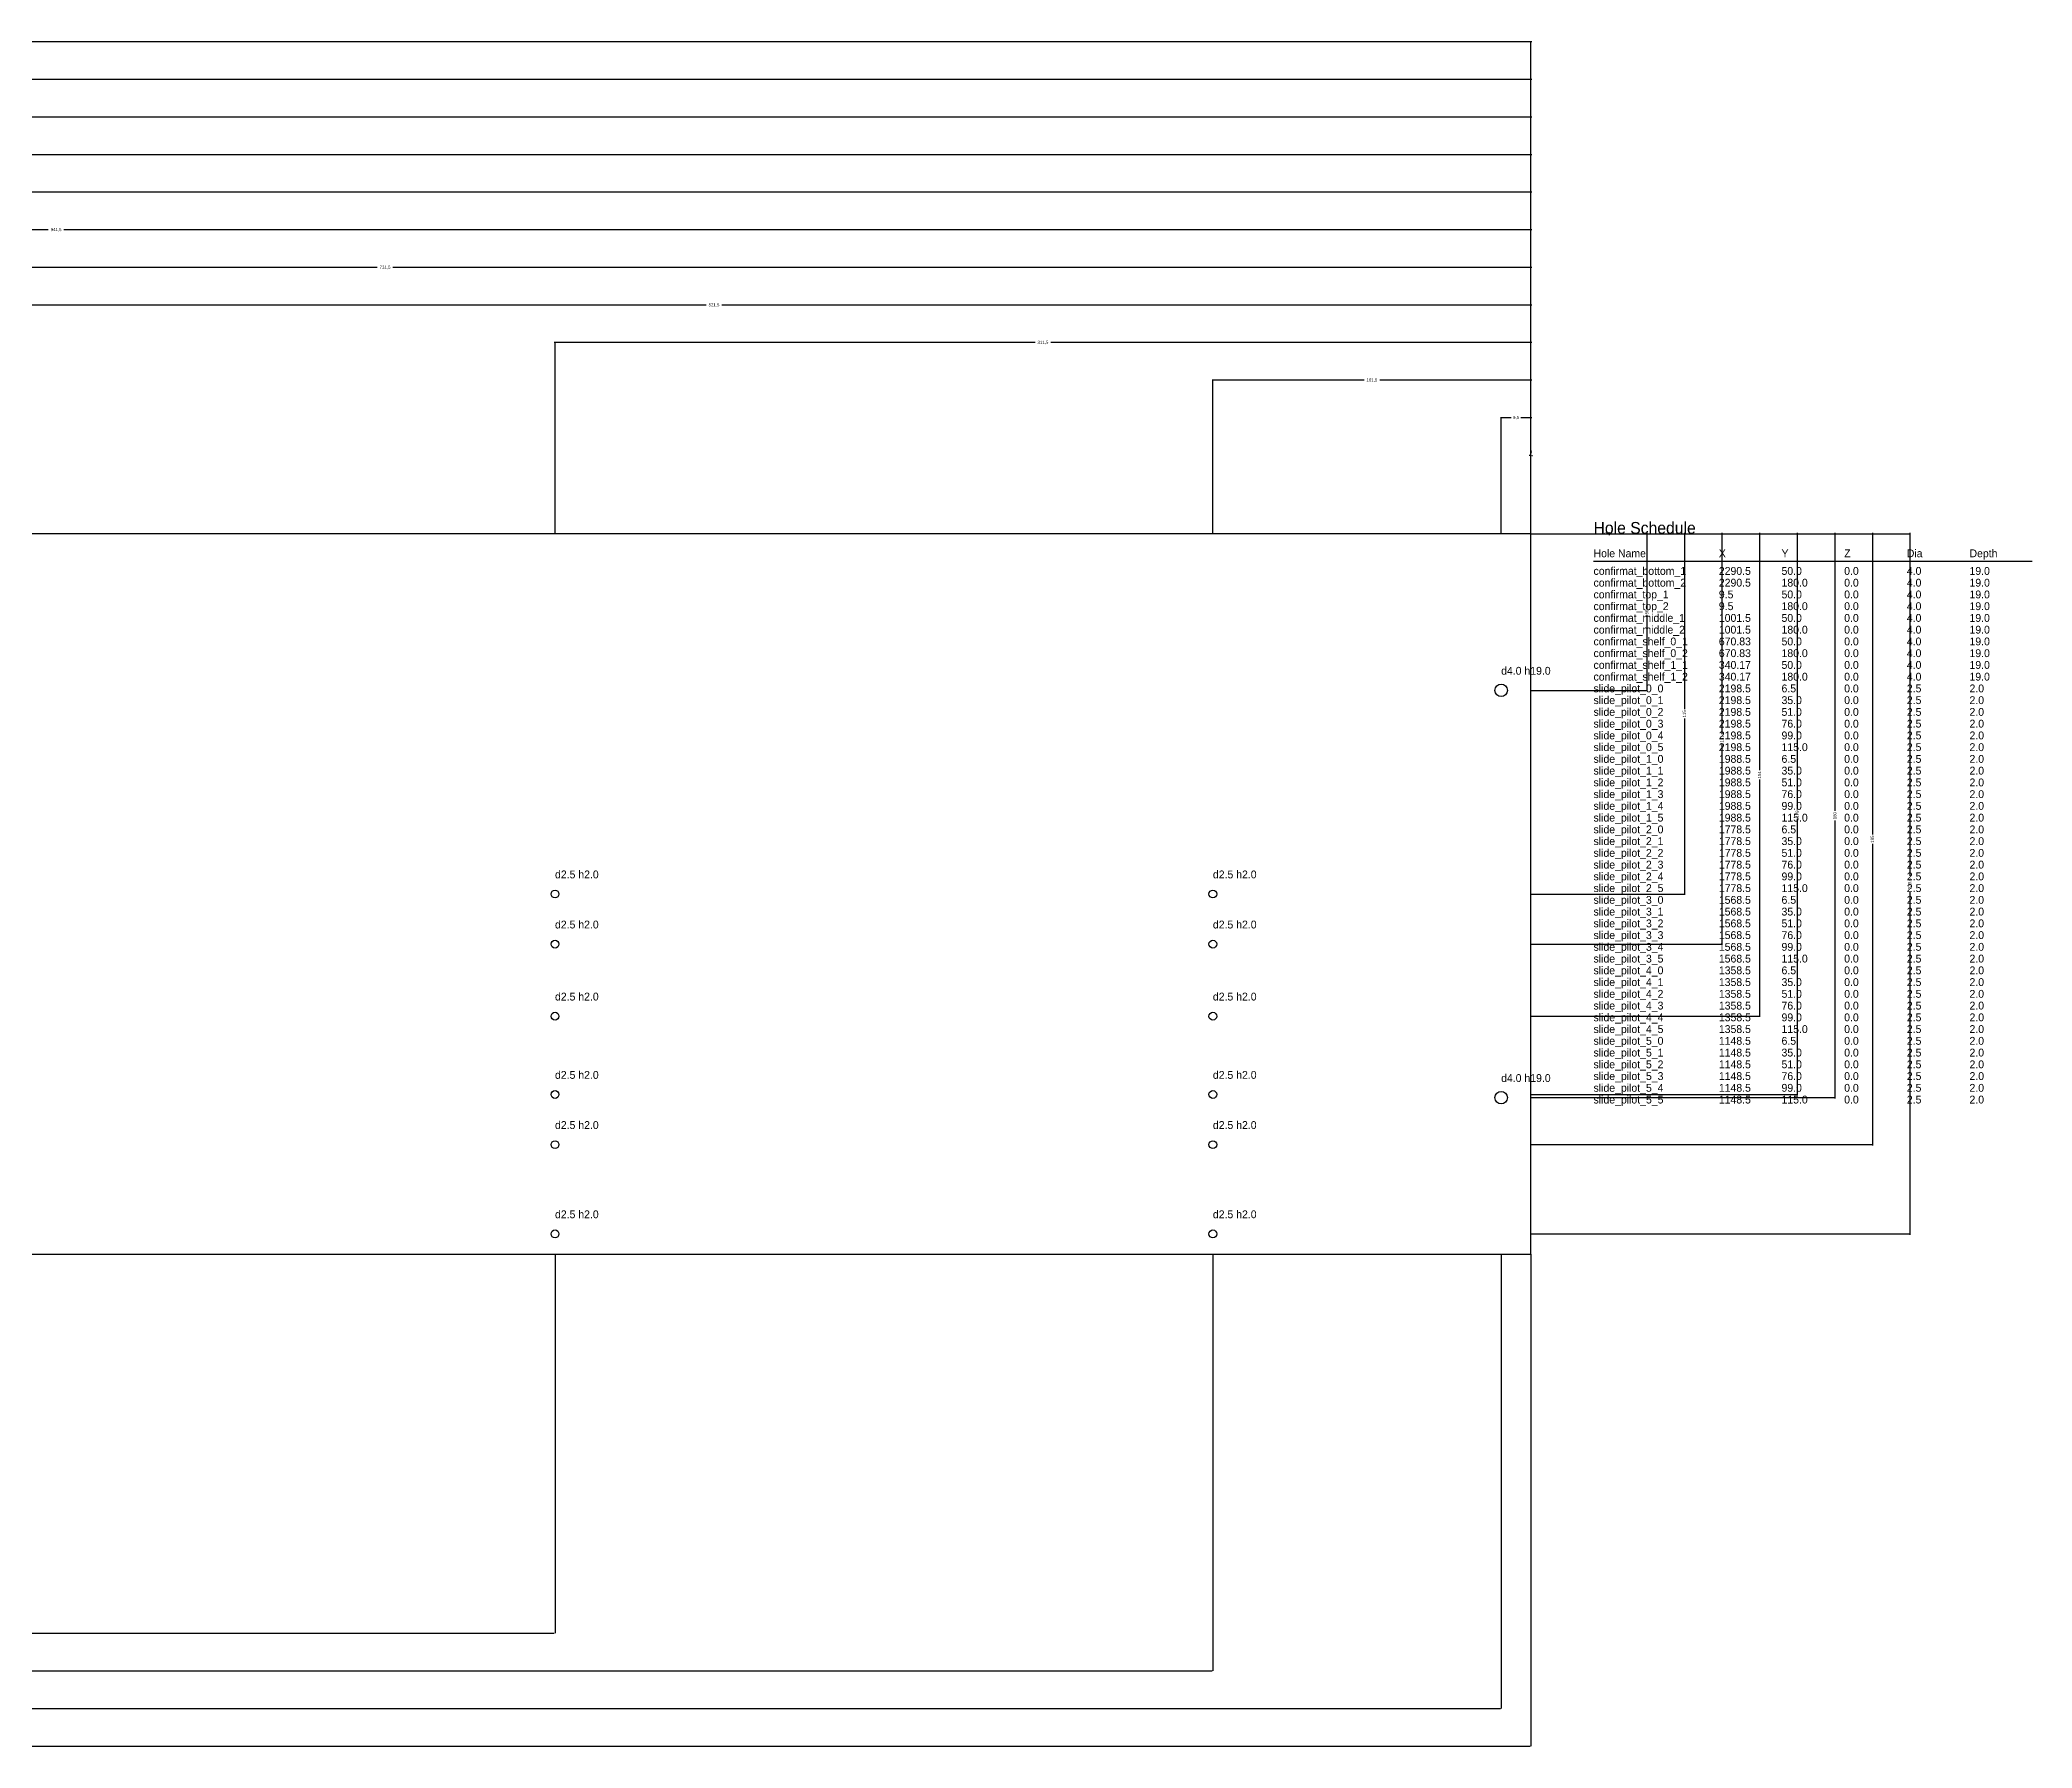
# Model space of a CAD drawing. Header units: metres. Extents: x -122 to 2460, y -158 to 388.
# Drawn here: x 1824 to 2460, y -158 to 388 of the extents above; entities that cross this region are included whole.
import ezdxf

# ---------------------------------------------------------------- set-up
doc = ezdxf.new("R2010")
doc.units = ezdxf.units.M
for name, color, linetype in [('ANNOTATION', 6, 'Continuous'), ('CUT', 1, 'Continuous'), ('DIMENSION', 3, 'Continuous'), ('DRILL', 5, 'Continuous')]:
    doc.layers.add(name, color=color, linetype=linetype)
doc.dimstyles.get("Standard").update_dxf_attribs({"dimtxt": 2.5, "dimasz": 2.5, "dimexe": 1.25, "dimexo": 0.625, "dimtad": 1, "dimtxsty": 'Standard', "dimcen": 2.5, "dimazin": 3, "dimtfac": 1, "dimtmove": 0, "dimatfit": 3})

# ---------------------------------------------------------------- blocks, each defined once
blk = doc.blocks.new('_CLOSEDFILLED')
at = {"color": 0, "linetype": 'ByBlock'}
blk.add_solid([(-1, 0.2), (0, 0), (-1, -0.2)], dxfattribs=at)
blk = doc.blocks.new('*D9')
for p, q in [((0, 0), (0, -121)), ((1988.5, 0), (1988.5, -121)), ((0.25, -121), (991.25, -121)), ((997.25, -121), (1988.25, -121))]:
    blk.add_line(p, q)
at = {"layer": 'Defpoints'}
for p in [(0, 0), (1988.5, 0), (0, -121)]:
    blk.add_point(p, dxfattribs=at)
at = {"layer": 'DIMENSION', "xscale": 0.25, "yscale": 0.25, "rotation": 180}
blk.add_blockref('_CLOSEDFILLED', (0, -121), dxfattribs=at)
at = {"layer": 'DIMENSION', "xscale": 0.25, "yscale": 0.25}
blk.add_blockref('_CLOSEDFILLED', (1988.5, -121), dxfattribs=at)
at = {"layer": 'DIMENSION', "insert": (994.25, -121), "char_height": 1, "attachment_point": 5}
blk.add_mtext('1988,5', dxfattribs=at)
blk = doc.blocks.new('*D10')
for p, q in [((0, 0), (0, -133)), ((2198.5, 0), (2198.5, -133)), ((0.25, -133), (1096.25, -133)), ((1102.25, -133), (2198.25, -133))]:
    blk.add_line(p, q)
at = {"layer": 'Defpoints'}
for p in [(0, 0), (2198.5, 0), (0, -133)]:
    blk.add_point(p, dxfattribs=at)
at = {"layer": 'DIMENSION', "xscale": 0.25, "yscale": 0.25, "rotation": 180}
blk.add_blockref('_CLOSEDFILLED', (0, -133), dxfattribs=at)
at = {"layer": 'DIMENSION', "xscale": 0.25, "yscale": 0.25}
blk.add_blockref('_CLOSEDFILLED', (2198.5, -133), dxfattribs=at)
at = {"layer": 'DIMENSION', "insert": (1099.25, -133), "char_height": 1, "attachment_point": 5}
blk.add_mtext('2198,5', dxfattribs=at)
blk = doc.blocks.new('*D11')
for p, q in [((0, 0), (0, -145)), ((2290.5, 0), (2290.5, -145)), ((0.25, -145), (1142.25, -145)), ((1148.25, -145), (2290.25, -145))]:
    blk.add_line(p, q)
at = {"layer": 'Defpoints'}
for p in [(0, 0), (2290.5, 0), (0, -145)]:
    blk.add_point(p, dxfattribs=at)
at = {"layer": 'DIMENSION', "xscale": 0.25, "yscale": 0.25, "rotation": 180}
blk.add_blockref('_CLOSEDFILLED', (0, -145), dxfattribs=at)
at = {"layer": 'DIMENSION', "xscale": 0.25, "yscale": 0.25}
blk.add_blockref('_CLOSEDFILLED', (2290.5, -145), dxfattribs=at)
at = {"layer": 'DIMENSION', "insert": (1145.25, -145), "char_height": 1, "attachment_point": 5}
blk.add_mtext('2290,5', dxfattribs=at)
blk = doc.blocks.new('*D12')
for p, q in [((0, 0), (0, -157)), ((2300, 0), (2300, -157)), ((0.25, -157), (1148, -157)), ((1152, -157), (2299.75, -157))]:
    blk.add_line(p, q)
at = {"layer": 'Defpoints'}
for p in [(0, 0), (2300, 0), (0, -157)]:
    blk.add_point(p, dxfattribs=at)
at = {"layer": 'DIMENSION', "xscale": 0.25, "yscale": 0.25, "rotation": 180}
blk.add_blockref('_CLOSEDFILLED', (0, -157), dxfattribs=at)
at = {"layer": 'DIMENSION', "xscale": 0.25, "yscale": 0.25}
blk.add_blockref('_CLOSEDFILLED', (2300, -157), dxfattribs=at)
at = {"layer": 'DIMENSION', "insert": (1150, -157), "char_height": 1, "attachment_point": 5}
blk.add_mtext('2300', dxfattribs=at)
blk = doc.blocks.new('*D13')
for p, q in [((2299.75, 255), (2299.5, 255)), ((2300, 230), (2300, 255)), ((2300, 230), (2300, 255)), ((2300, 255), (2300, 255)), ((2300.25, 255), (2300.5, 255))]:
    blk.add_line(p, q)
at = {"layer": 'Defpoints'}
for p in [(2300, 255), (2300, 230), (2300, 230)]:
    blk.add_point(p, dxfattribs=at)
at = {"layer": 'DIMENSION', "xscale": 0.25, "yscale": 0.25}
blk.add_blockref('_CLOSEDFILLED', (2300, 255), dxfattribs=at)
at = {"layer": 'DIMENSION', "xscale": 0.25, "yscale": 0.25, "rotation": 180}
blk.add_blockref('_CLOSEDFILLED', (2300, 255), dxfattribs=at)
at = {"layer": 'DIMENSION', "insert": (2300, 256.125), "char_height": 1, "attachment_point": 5}
blk.add_mtext('0', dxfattribs=at)
blk = doc.blocks.new('*D14')
for p, q in [((2293.75, 267), (2290.25, 267)), ((2290.5, 230), (2290.5, 267)), ((2300.25, 267), (2296.75, 267)), ((2300, 230), (2300, 267))]:
    blk.add_line(p, q)
at = {"layer": 'Defpoints'}
for p in [(2300, 267), (2290.5, 230), (2300, 230)]:
    blk.add_point(p, dxfattribs=at)
at = {"layer": 'DIMENSION', "xscale": 0.25, "yscale": 0.25}
blk.add_blockref('_CLOSEDFILLED', (2290.5, 267), dxfattribs=at)
at = {"layer": 'DIMENSION', "xscale": 0.25, "yscale": 0.25, "rotation": 180}
blk.add_blockref('_CLOSEDFILLED', (2300, 267), dxfattribs=at)
at = {"layer": 'DIMENSION', "insert": (2295.25, 267), "char_height": 1, "attachment_point": 5}
blk.add_mtext('9,5', dxfattribs=at)
blk = doc.blocks.new('*D15')
for p, q in [((2246.75, 279), (2198.25, 279)), ((2198.5, 230), (2198.5, 279)), ((2300.25, 279), (2251.75, 279)), ((2300, 230), (2300, 279))]:
    blk.add_line(p, q)
at = {"layer": 'Defpoints'}
for p in [(2300, 279), (2198.5, 230), (2300, 230)]:
    blk.add_point(p, dxfattribs=at)
at = {"layer": 'DIMENSION', "xscale": 0.25, "yscale": 0.25}
blk.add_blockref('_CLOSEDFILLED', (2198.5, 279), dxfattribs=at)
at = {"layer": 'DIMENSION', "xscale": 0.25, "yscale": 0.25, "rotation": 180}
blk.add_blockref('_CLOSEDFILLED', (2300, 279), dxfattribs=at)
at = {"layer": 'DIMENSION', "insert": (2249.25, 279), "char_height": 1, "attachment_point": 5}
blk.add_mtext('101,5', dxfattribs=at)
blk = doc.blocks.new('*D16')
for p, q in [((2141.75, 291), (1988.25, 291)), ((1988.5, 230), (1988.5, 291)), ((2300.25, 291), (2146.75, 291)), ((2300, 230), (2300, 291))]:
    blk.add_line(p, q)
at = {"layer": 'Defpoints'}
for p in [(2300, 291), (1988.5, 230), (2300, 230)]:
    blk.add_point(p, dxfattribs=at)
at = {"layer": 'DIMENSION', "xscale": 0.25, "yscale": 0.25}
blk.add_blockref('_CLOSEDFILLED', (1988.5, 291), dxfattribs=at)
at = {"layer": 'DIMENSION', "xscale": 0.25, "yscale": 0.25, "rotation": 180}
blk.add_blockref('_CLOSEDFILLED', (2300, 291), dxfattribs=at)
at = {"layer": 'DIMENSION', "insert": (2144.25, 291), "char_height": 1, "attachment_point": 5}
blk.add_mtext('311,5', dxfattribs=at)
blk = doc.blocks.new('*D17')
for p, q in [((2036.75, 303), (1778.25, 303)), ((1778.5, 230), (1778.5, 303)), ((2300.25, 303), (2041.75, 303)), ((2300, 230), (2300, 303))]:
    blk.add_line(p, q)
at = {"layer": 'Defpoints'}
for p in [(2300, 303), (1778.5, 230), (2300, 230)]:
    blk.add_point(p, dxfattribs=at)
at = {"layer": 'DIMENSION', "xscale": 0.25, "yscale": 0.25}
blk.add_blockref('_CLOSEDFILLED', (1778.5, 303), dxfattribs=at)
at = {"layer": 'DIMENSION', "xscale": 0.25, "yscale": 0.25, "rotation": 180}
blk.add_blockref('_CLOSEDFILLED', (2300, 303), dxfattribs=at)
at = {"layer": 'DIMENSION', "insert": (2039.25, 303), "char_height": 1, "attachment_point": 5}
blk.add_mtext('521,5', dxfattribs=at)
blk = doc.blocks.new('*D18')
for p, q in [((1931.75, 315), (1568.25, 315)), ((1568.5, 230), (1568.5, 315)), ((2300.25, 315), (1936.75, 315)), ((2300, 230), (2300, 315))]:
    blk.add_line(p, q)
at = {"layer": 'Defpoints'}
for p in [(2300, 315), (1568.5, 230), (2300, 230)]:
    blk.add_point(p, dxfattribs=at)
at = {"layer": 'DIMENSION', "xscale": 0.25, "yscale": 0.25}
blk.add_blockref('_CLOSEDFILLED', (1568.5, 315), dxfattribs=at)
at = {"layer": 'DIMENSION', "xscale": 0.25, "yscale": 0.25, "rotation": 180}
blk.add_blockref('_CLOSEDFILLED', (2300, 315), dxfattribs=at)
at = {"layer": 'DIMENSION', "insert": (1934.25, 315), "char_height": 1, "attachment_point": 5}
blk.add_mtext('731,5', dxfattribs=at)
blk = doc.blocks.new('*D19')
for p, q in [((1826.75, 327), (1358.25, 327)), ((1358.5, 230), (1358.5, 327)), ((2300.25, 327), (1831.75, 327)), ((2300, 230), (2300, 327))]:
    blk.add_line(p, q)
at = {"layer": 'Defpoints'}
for p in [(2300, 327), (1358.5, 230), (2300, 230)]:
    blk.add_point(p, dxfattribs=at)
at = {"layer": 'DIMENSION', "xscale": 0.25, "yscale": 0.25}
blk.add_blockref('_CLOSEDFILLED', (1358.5, 327), dxfattribs=at)
at = {"layer": 'DIMENSION', "xscale": 0.25, "yscale": 0.25, "rotation": 180}
blk.add_blockref('_CLOSEDFILLED', (2300, 327), dxfattribs=at)
at = {"layer": 'DIMENSION', "insert": (1829.25, 327), "char_height": 1, "attachment_point": 5}
blk.add_mtext('941,5', dxfattribs=at)
blk = doc.blocks.new('*D20')
for p, q in [((1721.25, 339), (1148.25, 339)), ((1148.5, 230), (1148.5, 339)), ((2300.25, 339), (1727.25, 339)), ((2300, 230), (2300, 339))]:
    blk.add_line(p, q)
at = {"layer": 'Defpoints'}
for p in [(2300, 339), (1148.5, 230), (2300, 230)]:
    blk.add_point(p, dxfattribs=at)
at = {"layer": 'DIMENSION', "xscale": 0.25, "yscale": 0.25}
blk.add_blockref('_CLOSEDFILLED', (1148.5, 339), dxfattribs=at)
at = {"layer": 'DIMENSION', "xscale": 0.25, "yscale": 0.25, "rotation": 180}
blk.add_blockref('_CLOSEDFILLED', (2300, 339), dxfattribs=at)
at = {"layer": 'DIMENSION', "insert": (1724.25, 339), "char_height": 1, "attachment_point": 5}
blk.add_mtext('1151,5', dxfattribs=at)
blk = doc.blocks.new('*D21')
for p, q in [((1647.75, 351), (1001.25, 351)), ((1001.5, 230), (1001.5, 351)), ((2300.25, 351), (1653.75, 351)), ((2300, 230), (2300, 351))]:
    blk.add_line(p, q)
at = {"layer": 'Defpoints'}
for p in [(2300, 351), (1001.5, 230), (2300, 230)]:
    blk.add_point(p, dxfattribs=at)
at = {"layer": 'DIMENSION', "xscale": 0.25, "yscale": 0.25}
blk.add_blockref('_CLOSEDFILLED', (1001.5, 351), dxfattribs=at)
at = {"layer": 'DIMENSION', "xscale": 0.25, "yscale": 0.25, "rotation": 180}
blk.add_blockref('_CLOSEDFILLED', (2300, 351), dxfattribs=at)
at = {"layer": 'DIMENSION', "insert": (1650.75, 351), "char_height": 1, "attachment_point": 5}
blk.add_mtext('1298,5', dxfattribs=at)
blk = doc.blocks.new('*D22')
for p, q in [((1481.915, 363), (670.58, 363)), ((670.83, 230), (670.83, 363)), ((2300.25, 363), (1488.915, 363)), ((2300, 230), (2300, 363))]:
    blk.add_line(p, q)
at = {"layer": 'Defpoints'}
for p in [(2300, 363), (670.83, 230), (2300, 230)]:
    blk.add_point(p, dxfattribs=at)
at = {"layer": 'DIMENSION', "xscale": 0.25, "yscale": 0.25}
blk.add_blockref('_CLOSEDFILLED', (670.83, 363), dxfattribs=at)
at = {"layer": 'DIMENSION', "xscale": 0.25, "yscale": 0.25, "rotation": 180}
blk.add_blockref('_CLOSEDFILLED', (2300, 363), dxfattribs=at)
at = {"layer": 'DIMENSION', "insert": (1485.415, 363), "char_height": 1, "attachment_point": 5}
blk.add_mtext('1629,17', dxfattribs=at)
blk = doc.blocks.new('*D23')
for p, q in [((1316.585, 375), (339.92, 375)), ((340.17, 230), (340.17, 375)), ((2300.25, 375), (1323.585, 375)), ((2300, 230), (2300, 375))]:
    blk.add_line(p, q)
at = {"layer": 'Defpoints'}
for p in [(2300, 375), (340.17, 230), (2300, 230)]:
    blk.add_point(p, dxfattribs=at)
at = {"layer": 'DIMENSION', "xscale": 0.25, "yscale": 0.25}
blk.add_blockref('_CLOSEDFILLED', (340.17, 375), dxfattribs=at)
at = {"layer": 'DIMENSION', "xscale": 0.25, "yscale": 0.25, "rotation": 180}
blk.add_blockref('_CLOSEDFILLED', (2300, 375), dxfattribs=at)
at = {"layer": 'DIMENSION', "insert": (1320.085, 375), "char_height": 1, "attachment_point": 5}
blk.add_mtext('1959,83', dxfattribs=at)
blk = doc.blocks.new('*D24')
for p, q in [((1151.75, 387), (9.25, 387)), ((9.5, 230), (9.5, 387)), ((2300.25, 387), (1157.75, 387)), ((2300, 230), (2300, 387))]:
    blk.add_line(p, q)
at = {"layer": 'Defpoints'}
for p in [(2300, 387), (9.5, 230), (2300, 230)]:
    blk.add_point(p, dxfattribs=at)
at = {"layer": 'DIMENSION', "xscale": 0.25, "yscale": 0.25}
blk.add_blockref('_CLOSEDFILLED', (9.5, 387), dxfattribs=at)
at = {"layer": 'DIMENSION', "xscale": 0.25, "yscale": 0.25, "rotation": 180}
blk.add_blockref('_CLOSEDFILLED', (2300, 387), dxfattribs=at)
at = {"layer": 'DIMENSION', "insert": (1154.75, 387), "char_height": 1, "attachment_point": 5}
blk.add_mtext('2290,5', dxfattribs=at)
blk = doc.blocks.new('*D34')
for p, q in [((2300, 230), (2325, 230)), ((2300, 230), (2325, 230)), ((2325, 230.25), (2325, 230.5)), ((2325, 230), (2325, 230)), ((2325, 229.75), (2325, 229.5))]:
    blk.add_line(p, q)
at = {"layer": 'Defpoints'}
for p in [(2300, 230), (2300, 230), (2325, 230)]:
    blk.add_point(p, dxfattribs=at)
at = {"layer": 'DIMENSION', "xscale": 0.25, "yscale": 0.25}
for rotation in [270, 90]:
    blk.add_blockref('_CLOSEDFILLED', (2325, 230), dxfattribs=dict(at, rotation=rotation))
at = {"layer": 'DIMENSION', "insert": (2323.875, 230), "char_height": 1, "attachment_point": 5, "rotation": 90}
blk.add_mtext('0', dxfattribs=at)
blk = doc.blocks.new('*D35')
for p, q in [((2300, 230), (2337, 230)), ((2337, 230.25), (2337, 206)), ((2337, 204), (2337, 179.75)), ((2300, 180), (2337, 180))]:
    blk.add_line(p, q)
at = {"layer": 'Defpoints'}
for p in [(2300, 230), (2337, 230), (2300, 180)]:
    blk.add_point(p, dxfattribs=at)
at = {"layer": 'DIMENSION', "xscale": 0.25, "yscale": 0.25}
for p, rotation in [((2337, 230), 270), ((2337, 180), 90)]:
    blk.add_blockref('_CLOSEDFILLED', p, dxfattribs=dict(at, rotation=rotation))
at = {"layer": 'DIMENSION', "insert": (2337, 205), "char_height": 1, "attachment_point": 5, "rotation": 90}
blk.add_mtext('50', dxfattribs=at)
blk = doc.blocks.new('*D36')
for p, q in [((2300, 230), (2349, 230)), ((2349, 230.25), (2349, 174)), ((2349, 171), (2349, 114.75)), ((2300, 115), (2349, 115))]:
    blk.add_line(p, q)
at = {"layer": 'Defpoints'}
for p in [(2300, 230), (2349, 230), (2300, 115)]:
    blk.add_point(p, dxfattribs=at)
at = {"layer": 'DIMENSION', "xscale": 0.25, "yscale": 0.25}
for p, rotation in [((2349, 230), 270), ((2349, 115), 90)]:
    blk.add_blockref('_CLOSEDFILLED', p, dxfattribs=dict(at, rotation=rotation))
at = {"layer": 'DIMENSION', "insert": (2349, 172.5), "char_height": 1, "attachment_point": 5, "rotation": 90}
blk.add_mtext('115', dxfattribs=at)
blk = doc.blocks.new('*D37')
for p, q in [((2300, 230), (2361, 230)), ((2361, 230.25), (2361, 166)), ((2361, 163), (2361, 98.75)), ((2300, 99), (2361, 99))]:
    blk.add_line(p, q)
at = {"layer": 'Defpoints'}
for p in [(2300, 230), (2361, 230), (2300, 99)]:
    blk.add_point(p, dxfattribs=at)
at = {"layer": 'DIMENSION', "xscale": 0.25, "yscale": 0.25}
for p, rotation in [((2361, 230), 270), ((2361, 99), 90)]:
    blk.add_blockref('_CLOSEDFILLED', p, dxfattribs=dict(at, rotation=rotation))
at = {"layer": 'DIMENSION', "insert": (2361, 164.5), "char_height": 1, "attachment_point": 5, "rotation": 90}
blk.add_mtext('131', dxfattribs=at)
blk = doc.blocks.new('*D38')
for p, q in [((2300, 230), (2373, 230)), ((2373, 230.25), (2373, 154.5)), ((2373, 151.5), (2373, 75.75)), ((2300, 76), (2373, 76))]:
    blk.add_line(p, q)
at = {"layer": 'Defpoints'}
for p in [(2300, 230), (2373, 230), (2300, 76)]:
    blk.add_point(p, dxfattribs=at)
at = {"layer": 'DIMENSION', "xscale": 0.25, "yscale": 0.25}
for p, rotation in [((2373, 230), 270), ((2373, 76), 90)]:
    blk.add_blockref('_CLOSEDFILLED', p, dxfattribs=dict(at, rotation=rotation))
at = {"layer": 'DIMENSION', "insert": (2373, 153), "char_height": 1, "attachment_point": 5, "rotation": 90}
blk.add_mtext('154', dxfattribs=at)
blk = doc.blocks.new('*D39')
for p, q in [((2300, 230), (2385, 230)), ((2385, 230.25), (2385, 142)), ((2385, 139), (2385, 50.75)), ((2300, 51), (2385, 51))]:
    blk.add_line(p, q)
at = {"layer": 'Defpoints'}
for p in [(2300, 230), (2385, 230), (2300, 51)]:
    blk.add_point(p, dxfattribs=at)
at = {"layer": 'DIMENSION', "xscale": 0.25, "yscale": 0.25}
for p, rotation in [((2385, 230), 270), ((2385, 51), 90)]:
    blk.add_blockref('_CLOSEDFILLED', p, dxfattribs=dict(at, rotation=rotation))
at = {"layer": 'DIMENSION', "insert": (2385, 140.5), "char_height": 1, "attachment_point": 5, "rotation": 90}
blk.add_mtext('179', dxfattribs=at)
blk = doc.blocks.new('*D40')
for p, q in [((2300, 230), (2397, 230)), ((2397, 230.25), (2397, 141.5)), ((2397, 138.5), (2397, 49.75)), ((2300, 50), (2397, 50))]:
    blk.add_line(p, q)
at = {"layer": 'Defpoints'}
for p in [(2300, 230), (2397, 230), (2300, 50)]:
    blk.add_point(p, dxfattribs=at)
at = {"layer": 'DIMENSION', "xscale": 0.25, "yscale": 0.25}
for p, rotation in [((2397, 230), 270), ((2397, 50), 90)]:
    blk.add_blockref('_CLOSEDFILLED', p, dxfattribs=dict(at, rotation=rotation))
at = {"layer": 'DIMENSION', "insert": (2397, 140), "char_height": 1, "attachment_point": 5, "rotation": 90}
blk.add_mtext('180', dxfattribs=at)
blk = doc.blocks.new('*D41')
for p, q in [((2300, 230), (2409, 230)), ((2409, 230.25), (2409, 134)), ((2409, 131), (2409, 34.75)), ((2300, 35), (2409, 35))]:
    blk.add_line(p, q)
at = {"layer": 'Defpoints'}
for p in [(2300, 230), (2409, 230), (2300, 35)]:
    blk.add_point(p, dxfattribs=at)
at = {"layer": 'DIMENSION', "xscale": 0.25, "yscale": 0.25}
for p, rotation in [((2409, 230), 270), ((2409, 35), 90)]:
    blk.add_blockref('_CLOSEDFILLED', p, dxfattribs=dict(at, rotation=rotation))
at = {"layer": 'DIMENSION', "insert": (2409, 132.5), "char_height": 1, "attachment_point": 5, "rotation": 90}
blk.add_mtext('195', dxfattribs=at)
blk = doc.blocks.new('*D42')
for p, q in [((2300, 230), (2421, 230)), ((2421, 230.25), (2421, 120.75)), ((2421, 115.75), (2421, 6.25)), ((2300, 6.5), (2421, 6.5))]:
    blk.add_line(p, q)
at = {"layer": 'Defpoints'}
for p in [(2300, 230), (2421, 230), (2300, 6.5)]:
    blk.add_point(p, dxfattribs=at)
at = {"layer": 'DIMENSION', "xscale": 0.25, "yscale": 0.25}
for p, rotation in [((2421, 230), 270), ((2421, 6.5), 90)]:
    blk.add_blockref('_CLOSEDFILLED', p, dxfattribs=dict(at, rotation=rotation))
at = {"layer": 'DIMENSION', "insert": (2421, 118.25), "char_height": 1, "attachment_point": 5, "rotation": 90}
blk.add_mtext('223,5', dxfattribs=at)

msp = doc.modelspace()

# ---------------------------------------------------------------- linework, layer by layer
at = {"layer": 'ANNOTATION'}
msp.add_line((2320, 221.25), (2460, 221.25), dxfattribs=at)
at = {"layer": 'CUT'}
msp.add_lwpolyline([(0, 0), (2300, 0), (2300, 230), (0, 230)], close=True, dxfattribs=at)
at = {"layer": 'DRILL'}
for points in [[(2288.5, 180), (2288.65, 180.765), (2289.09, 181.414), (2289.73, 181.848), (2290.5, 182), (2291.27, 181.848), (2291.91, 181.414), (2292.35, 180.765), (2292.5, 180), (2292.35, 179.235), (2291.91, 178.586), (2291.27, 178.152), (2290.5, 178), (2289.73, 178.152), (2289.09, 178.586), (2288.65, 179.235)], [(1987.25, 115), (1987.35, 115.478), (1987.62, 115.884), (1988.02, 116.155), (1988.5, 116.25), (1988.98, 116.155), (1989.38, 115.884), (1989.65, 115.478), (1989.75, 115), (1989.65, 114.522), (1989.38, 114.116), (1988.98, 113.845), (1988.5, 113.75), (1988.02, 113.845), (1987.62, 114.116), (1987.35, 114.522)], [(2197.25, 115), (2197.35, 115.478), (2197.62, 115.884), (2198.02, 116.155), (2198.5, 116.25), (2198.98, 116.155), (2199.38, 115.884), (2199.65, 115.478), (2199.75, 115), (2199.65, 114.522), (2199.38, 114.116), (2198.98, 113.845), (2198.5, 113.75), (2198.02, 113.845), (2197.62, 114.116), (2197.35, 114.522)], [(1987.25, 99), (1987.35, 99.4784), (1987.62, 99.8839), (1988.02, 100.155), (1988.5, 100.25), (1988.98, 100.155), (1989.38, 99.8839), (1989.65, 99.4784), (1989.75, 99), (1989.65, 98.5216), (1989.38, 98.1161), (1988.98, 97.8451), (1988.5, 97.75), (1988.02, 97.8451), (1987.62, 98.1161), (1987.35, 98.5216)], [(2197.25, 99), (2197.35, 99.4784), (2197.62, 99.8839), (2198.02, 100.155), (2198.5, 100.25), (2198.98, 100.155), (2199.38, 99.8839), (2199.65, 99.4784), (2199.75, 99), (2199.65, 98.5216), (2199.38, 98.1161), (2198.98, 97.8451), (2198.5, 97.75), (2198.02, 97.8451), (2197.62, 98.1161), (2197.35, 98.5216)], [(1987.25, 76), (1987.35, 76.4784), (1987.62, 76.8839), (1988.02, 77.1548), (1988.5, 77.25), (1988.98, 77.1548), (1989.38, 76.8839), (1989.65, 76.4784), (1989.75, 76), (1989.65, 75.5216), (1989.38, 75.1161), (1988.98, 74.8451), (1988.5, 74.75), (1988.02, 74.8451), (1987.62, 75.1161), (1987.35, 75.5216)], [(2197.25, 76), (2197.35, 76.4784), (2197.62, 76.8839), (2198.02, 77.1548), (2198.5, 77.25), (2198.98, 77.1548), (2199.38, 76.8839), (2199.65, 76.4784), (2199.75, 76), (2199.65, 75.5216), (2199.38, 75.1161), (2198.98, 74.8451), (2198.5, 74.75), (2198.02, 74.8451), (2197.62, 75.1161), (2197.35, 75.5216)], [(1987.25, 51), (1987.35, 51.4784), (1987.62, 51.8839), (1988.02, 52.1548), (1988.5, 52.25), (1988.98, 52.1548), (1989.38, 51.8839), (1989.65, 51.4784), (1989.75, 51), (1989.65, 50.5216), (1989.38, 50.1161), (1988.98, 49.8451), (1988.5, 49.75), (1988.02, 49.8451), (1987.62, 50.1161), (1987.35, 50.5216)], [(2197.25, 51), (2197.35, 51.4784), (2197.62, 51.8839), (2198.02, 52.1548), (2198.5, 52.25), (2198.98, 52.1548), (2199.38, 51.8839), (2199.65, 51.4784), (2199.75, 51), (2199.65, 50.5216), (2199.38, 50.1161), (2198.98, 49.8451), (2198.5, 49.75), (2198.02, 49.8451), (2197.62, 50.1161), (2197.35, 50.5216)], [(2288.5, 50), (2288.65, 50.7654), (2289.09, 51.4142), (2289.73, 51.8478), (2290.5, 52), (2291.27, 51.8478), (2291.91, 51.4142), (2292.35, 50.7654), (2292.5, 50), (2292.35, 49.2346), (2291.91, 48.5858), (2291.27, 48.1522), (2290.5, 48), (2289.73, 48.1522), (2289.09, 48.5858), (2288.65, 49.2346)], [(1987.25, 35), (1987.35, 35.4784), (1987.62, 35.8839), (1988.02, 36.1548), (1988.5, 36.25), (1988.98, 36.1548), (1989.38, 35.8839), (1989.65, 35.4784), (1989.75, 35), (1989.65, 34.5216), (1989.38, 34.1161), (1988.98, 33.8451), (1988.5, 33.75), (1988.02, 33.8451), (1987.62, 34.1161), (1987.35, 34.5216)], [(2197.25, 35), (2197.35, 35.4784), (2197.62, 35.8839), (2198.02, 36.1548), (2198.5, 36.25), (2198.98, 36.1548), (2199.38, 35.8839), (2199.65, 35.4784), (2199.75, 35), (2199.65, 34.5216), (2199.38, 34.1161), (2198.98, 33.8451), (2198.5, 33.75), (2198.02, 33.8451), (2197.62, 34.1161), (2197.35, 34.5216)], [(1987.25, 6.5), (1987.35, 6.97835), (1987.62, 7.38388), (1988.02, 7.65485), (1988.5, 7.75), (1988.98, 7.65485), (1989.38, 7.38388), (1989.65, 6.97835), (1989.75, 6.5), (1989.65, 6.02165), (1989.38, 5.61612), (1988.98, 5.34515), (1988.5, 5.25), (1988.02, 5.34515), (1987.62, 5.61612), (1987.35, 6.02165)], [(2197.25, 6.5), (2197.35, 6.97835), (2197.62, 7.38388), (2198.02, 7.65485), (2198.5, 7.75), (2198.98, 7.65485), (2199.38, 7.38388), (2199.65, 6.97835), (2199.75, 6.5), (2199.65, 6.02165), (2199.38, 5.61612), (2198.98, 5.34515), (2198.5, 5.25), (2198.02, 5.34515), (2197.62, 5.61612), (2197.35, 6.02165)]]:
    msp.add_lwpolyline(points, close=True, dxfattribs=at)

# ---------------------------------------------------------------- texts
at = {"layer": 'ANNOTATION'}
for s, height, p in [('Hole Schedule', 3.75, (2320, 230)), ('Hole Name', 2.5, (2320, 222.5)), ('X', 2.5, (2360, 222.5)), ('Y', 2.5, (2380, 222.5)), ('Z', 2.5, (2400, 222.5)), ('Dia', 2.5, (2420, 222.5)), ('Depth', 2.5, (2440, 222.5)), ('confirmat_bottom_1', 2.5, (2320, 216.875)), ('2290.5', 2.5, (2360, 216.875)), ('50.0', 2.5, (2380, 216.875)), ('0.0', 2.5, (2400, 216.875)), ('4.0', 2.5, (2420, 216.875)), ('19.0', 2.5, (2440, 216.875)), ('confirmat_bottom_2', 2.5, (2320, 213.125)), ('confirmat_top_1', 2.5, (2320, 209.375)), ('9.5', 2.5, (2360, 209.375)), ('2290.5', 2.5, (2360, 213.125)), ('50.0', 2.5, (2380, 209.375)), ('180.0', 2.5, (2380, 213.125)), ('0.0', 2.5, (2400, 213.125)), ('0.0', 2.5, (2400, 209.375)), ('4.0', 2.5, (2420, 213.125)), ('4.0', 2.5, (2420, 209.375)), ('19.0', 2.5, (2440, 213.125)), ('19.0', 2.5, (2440, 209.375)), ('confirmat_top_2', 2.5, (2320, 205.625)), ('confirmat_middle_1', 2.5, (2320, 201.875)), ('9.5', 2.5, (2360, 205.625)), ('1001.5', 2.5, (2360, 201.875)), ('50.0', 2.5, (2380, 201.875)), ('180.0', 2.5, (2380, 205.625)), ('0.0', 2.5, (2400, 205.625)), ('0.0', 2.5, (2400, 201.875)), ('4.0', 2.5, (2420, 205.625)), ('4.0', 2.5, (2420, 201.875)), ('19.0', 2.5, (2440, 205.625)), ('19.0', 2.5, (2440, 201.875)), ('confirmat_middle_2', 2.5, (2320, 198.125)), ('1001.5', 2.5, (2360, 198.125)), ('180.0', 2.5, (2380, 198.125)), ('0.0', 2.5, (2400, 198.125)), ('4.0', 2.5, (2420, 198.125)), ('19.0', 2.5, (2440, 198.125)), ('confirmat_shelf_0_1', 2.5, (2320, 194.375)), ('confirmat_shelf_0_2', 2.5, (2320, 190.625)), ('670.83', 2.5, (2360, 194.375)), ('670.83', 2.5, (2360, 190.625)), ('50.0', 2.5, (2380, 194.375)), ('180.0', 2.5, (2380, 190.625)), ('0.0', 2.5, (2400, 194.375)), ('0.0', 2.5, (2400, 190.625)), ('4.0', 2.5, (2420, 194.375)), ('4.0', 2.5, (2420, 190.625)), ('19.0', 2.5, (2440, 194.375)), ('19.0', 2.5, (2440, 190.625)), ('d4.0 h19.0', 2.5, (2290.5, 185)), ('confirmat_shelf_1_1', 2.5, (2320, 186.875)), ('confirmat_shelf_1_2', 2.5, (2320, 183.125)), ('340.17', 2.5, (2360, 186.875)), ('340.17', 2.5, (2360, 183.125)), ('50.0', 2.5, (2380, 186.875)), ('180.0', 2.5, (2380, 183.125)), ('0.0', 2.5, (2400, 186.875)), ('0.0', 2.5, (2400, 183.125)), ('4.0', 2.5, (2420, 186.875)), ('4.0', 2.5, (2420, 183.125)), ('19.0', 2.5, (2440, 186.875)), ('19.0', 2.5, (2440, 183.125)), ('slide_pilot_0_0', 2.5, (2320, 179.375)), ('slide_pilot_0_1', 2.5, (2320, 175.625)), ('2198.5', 2.5, (2360, 179.375)), ('2198.5', 2.5, (2360, 175.625)), ('35.0', 2.5, (2380, 175.625)), ('6.5', 2.5, (2380, 179.375)), ('0.0', 2.5, (2400, 179.375)), ('0.0', 2.5, (2400, 175.625)), ('2.5', 2.5, (2420, 179.375)), ('2.5', 2.5, (2420, 175.625)), ('2.0', 2.5, (2440, 179.375)), ('2.0', 2.5, (2440, 175.625)), ('slide_pilot_0_2', 2.5, (2320, 171.875)), ('2198.5', 2.5, (2360, 171.875)), ('51.0', 2.5, (2380, 171.875)), ('0.0', 2.5, (2400, 171.875)), ('2.5', 2.5, (2420, 171.875)), ('2.0', 2.5, (2440, 171.875)), ('slide_pilot_0_3', 2.5, (2320, 168.125)), ('slide_pilot_0_4', 2.5, (2320, 164.375)), ('2198.5', 2.5, (2360, 168.125)), ('2198.5', 2.5, (2360, 164.375)), ('99.0', 2.5, (2380, 164.375)), ('76.0', 2.5, (2380, 168.125)), ('0.0', 2.5, (2400, 168.125)), ('0.0', 2.5, (2400, 164.375)), ('2.5', 2.5, (2420, 168.125)), ('2.5', 2.5, (2420, 164.375)), ('2.0', 2.5, (2440, 168.125)), ('2.0', 2.5, (2440, 164.375)), ('slide_pilot_0_5', 2.5, (2320, 160.625)), ('slide_pilot_1_0', 2.5, (2320, 156.875)), ('2198.5', 2.5, (2360, 160.625)), ('1988.5', 2.5, (2360, 156.875)), ('6.5', 2.5, (2380, 156.875)), ('115.0', 2.5, (2380, 160.625)), ('0.0', 2.5, (2400, 160.625)), ('0.0', 2.5, (2400, 156.875)), ('2.5', 2.5, (2420, 160.625)), ('2.5', 2.5, (2420, 156.875)), ('2.0', 2.5, (2440, 160.625)), ('2.0', 2.5, (2440, 156.875)), ('slide_pilot_1_1', 2.5, (2320, 153.125)), ('1988.5', 2.5, (2360, 153.125)), ('35.0', 2.5, (2380, 153.125)), ('0.0', 2.5, (2400, 153.125)), ('2.5', 2.5, (2420, 153.125)), ('2.0', 2.5, (2440, 153.125)), ('slide_pilot_1_2', 2.5, (2320, 149.375)), ('slide_pilot_1_3', 2.5, (2320, 145.625)), ('1988.5', 2.5, (2360, 149.375)), ('1988.5', 2.5, (2360, 145.625)), ('51.0', 2.5, (2380, 149.375)), ('76.0', 2.5, (2380, 145.625)), ('0.0', 2.5, (2400, 149.375)), ('0.0', 2.5, (2400, 145.625)), ('2.5', 2.5, (2420, 149.375)), ('2.5', 2.5, (2420, 145.625)), ('2.0', 2.5, (2440, 149.375)), ('2.0', 2.5, (2440, 145.625)), ('slide_pilot_1_4', 2.5, (2320, 141.875)), ('slide_pilot_1_5', 2.5, (2320, 138.125)), ('1988.5', 2.5, (2360, 141.875)), ('1988.5', 2.5, (2360, 138.125)), ('99.0', 2.5, (2380, 141.875)), ('115.0', 2.5, (2380, 138.125)), ('0.0', 2.5, (2400, 141.875)), ('0.0', 2.5, (2400, 138.125)), ('2.5', 2.5, (2420, 141.875)), ('2.5', 2.5, (2420, 138.125)), ('2.0', 2.5, (2440, 141.875)), ('2.0', 2.5, (2440, 138.125)), ('slide_pilot_2_0', 2.5, (2320, 134.375)), ('1778.5', 2.5, (2360, 134.375)), ('6.5', 2.5, (2380, 134.375)), ('0.0', 2.5, (2400, 134.375)), ('2.5', 2.5, (2420, 134.375)), ('2.0', 2.5, (2440, 134.375)), ('slide_pilot_2_1', 2.5, (2320, 130.625)), ('slide_pilot_2_2', 2.5, (2320, 126.875)), ('1778.5', 2.5, (2360, 130.625)), ('1778.5', 2.5, (2360, 126.875)), ('35.0', 2.5, (2380, 130.625)), ('51.0', 2.5, (2380, 126.875)), ('0.0', 2.5, (2400, 130.625)), ('0.0', 2.5, (2400, 126.875)), ('2.5', 2.5, (2420, 130.625)), ('2.5', 2.5, (2420, 126.875)), ('2.0', 2.5, (2440, 130.625)), ('2.0', 2.5, (2440, 126.875)), ('d2.5 h2.0', 2.5, (1988.5, 120)), ('d2.5 h2.0', 2.5, (2198.5, 120)), ('slide_pilot_2_3', 2.5, (2320, 123.125)), ('slide_pilot_2_4', 2.5, (2320, 119.375)), ('1778.5', 2.5, (2360, 123.125)), ('1778.5', 2.5, (2360, 119.375)), ('99.0', 2.5, (2380, 119.375)), ('76.0', 2.5, (2380, 123.125)), ('0.0', 2.5, (2400, 123.125)), ('0.0', 2.5, (2400, 119.375)), ('2.5', 2.5, (2420, 123.125)), ('2.5', 2.5, (2420, 119.375)), ('2.0', 2.5, (2440, 123.125)), ('2.0', 2.5, (2440, 119.375)), ('slide_pilot_2_5', 2.5, (2320, 115.625)), ('slide_pilot_3_0', 2.5, (2320, 111.875)), ('1778.5', 2.5, (2360, 115.625)), ('115.0', 2.5, (2380, 115.625)), ('0.0', 2.5, (2400, 115.625)), ('2.5', 2.5, (2420, 115.625)), ('2.0', 2.5, (2440, 115.625)), ('slide_pilot_3_1', 2.5, (2320, 108.125)), ('1568.5', 2.5, (2360, 111.875)), ('1568.5', 2.5, (2360, 108.125)), ('35.0', 2.5, (2380, 108.125)), ('6.5', 2.5, (2380, 111.875)), ('0.0', 2.5, (2400, 111.875)), ('0.0', 2.5, (2400, 108.125)), ('2.5', 2.5, (2420, 111.875)), ('2.5', 2.5, (2420, 108.125)), ('2.0', 2.5, (2440, 111.875)), ('2.0', 2.5, (2440, 108.125)), ('d2.5 h2.0', 2.5, (1988.5, 104)), ('d2.5 h2.0', 2.5, (2198.5, 104)), ('slide_pilot_3_2', 2.5, (2320, 104.375)), ('slide_pilot_3_3', 2.5, (2320, 100.625)), ('1568.5', 2.5, (2360, 104.375)), ('1568.5', 2.5, (2360, 100.625)), ('51.0', 2.5, (2380, 104.375)), ('76.0', 2.5, (2380, 100.625)), ('0.0', 2.5, (2400, 104.375)), ('0.0', 2.5, (2400, 100.625)), ('2.5', 2.5, (2420, 104.375)), ('2.5', 2.5, (2420, 100.625)), ('2.0', 2.5, (2440, 104.375)), ('2.0', 2.5, (2440, 100.625)), ('slide_pilot_3_4', 2.5, (2320, 96.875)), ('slide_pilot_3_5', 2.5, (2320, 93.125)), ('1568.5', 2.5, (2360, 96.875)), ('1568.5', 2.5, (2360, 93.125)), ('99.0', 2.5, (2380, 96.875)), ('115.0', 2.5, (2380, 93.125)), ('0.0', 2.5, (2400, 96.875)), ('0.0', 2.5, (2400, 93.125)), ('2.5', 2.5, (2420, 96.875)), ('2.5', 2.5, (2420, 93.125)), ('2.0', 2.5, (2440, 96.875)), ('2.0', 2.5, (2440, 93.125)), ('slide_pilot_4_0', 2.5, (2320, 89.375)), ('1358.5', 2.5, (2360, 89.375)), ('6.5', 2.5, (2380, 89.375)), ('0.0', 2.5, (2400, 89.375)), ('2.5', 2.5, (2420, 89.375)), ('2.0', 2.5, (2440, 89.375)), ('d2.5 h2.0', 2.5, (1988.5, 81)), ('d2.5 h2.0', 2.5, (2198.5, 81)), ('slide_pilot_4_1', 2.5, (2320, 85.625)), ('slide_pilot_4_2', 2.5, (2320, 81.875)), ('1358.5', 2.5, (2360, 85.625)), ('1358.5', 2.5, (2360, 81.875)), ('35.0', 2.5, (2380, 85.625)), ('51.0', 2.5, (2380, 81.875)), ('0.0', 2.5, (2400, 85.625)), ('0.0', 2.5, (2400, 81.875)), ('2.5', 2.5, (2420, 85.625)), ('2.5', 2.5, (2420, 81.875)), ('2.0', 2.5, (2440, 85.625)), ('2.0', 2.5, (2440, 81.875)), ('slide_pilot_4_3', 2.5, (2320, 78.125)), ('slide_pilot_4_4', 2.5, (2320, 74.375)), ('1358.5', 2.5, (2360, 78.125)), ('1358.5', 2.5, (2360, 74.375)), ('99.0', 2.5, (2380, 74.375)), ('76.0', 2.5, (2380, 78.125)), ('0.0', 2.5, (2400, 78.125)), ('0.0', 2.5, (2400, 74.375)), ('2.5', 2.5, (2420, 78.125)), ('2.5', 2.5, (2420, 74.375)), ('2.0', 2.5, (2440, 78.125)), ('2.0', 2.5, (2440, 74.375)), ('slide_pilot_4_5', 2.5, (2320, 70.625)), ('1358.5', 2.5, (2360, 70.625)), ('115.0', 2.5, (2380, 70.625)), ('0.0', 2.5, (2400, 70.625)), ('2.5', 2.5, (2420, 70.625)), ('2.0', 2.5, (2440, 70.625)), ('slide_pilot_5_0', 2.5, (2320, 66.875)), ('slide_pilot_5_1', 2.5, (2320, 63.125)), ('1148.5', 2.5, (2360, 66.875)), ('1148.5', 2.5, (2360, 63.125)), ('35.0', 2.5, (2380, 63.125)), ('6.5', 2.5, (2380, 66.875)), ('0.0', 2.5, (2400, 66.875)), ('0.0', 2.5, (2400, 63.125)), ('2.5', 2.5, (2420, 66.875)), ('2.5', 2.5, (2420, 63.125)), ('2.0', 2.5, (2440, 66.875)), ('2.0', 2.5, (2440, 63.125)), ('d2.5 h2.0', 2.5, (1988.5, 56)), ('d2.5 h2.0', 2.5, (2198.5, 56)), ('d4.0 h19.0', 2.5, (2290.5, 55)), ('slide_pilot_5_2', 2.5, (2320, 59.375)), ('slide_pilot_5_3', 2.5, (2320, 55.625)), ('1148.5', 2.5, (2360, 59.375)), ('1148.5', 2.5, (2360, 55.625)), ('51.0', 2.5, (2380, 59.375)), ('76.0', 2.5, (2380, 55.625)), ('0.0', 2.5, (2400, 59.375)), ('0.0', 2.5, (2400, 55.625)), ('2.5', 2.5, (2420, 59.375)), ('2.5', 2.5, (2420, 55.625)), ('2.0', 2.5, (2440, 59.375)), ('2.0', 2.5, (2440, 55.625)), ('slide_pilot_5_4', 2.5, (2320, 51.875)), ('1148.5', 2.5, (2360, 51.875)), ('99.0', 2.5, (2380, 51.875)), ('0.0', 2.5, (2400, 51.875)), ('2.5', 2.5, (2420, 51.875)), ('2.0', 2.5, (2440, 51.875)), ('slide_pilot_5_5', 2.5, (2320, 48.125)), ('1148.5', 2.5, (2360, 48.125)), ('115.0', 2.5, (2380, 48.125)), ('0.0', 2.5, (2400, 48.125)), ('2.5', 2.5, (2420, 48.125)), ('2.0', 2.5, (2440, 48.125)), ('d2.5 h2.0', 2.5, (1988.5, 40)), ('d2.5 h2.0', 2.5, (2198.5, 40)), ('d2.5 h2.0', 2.5, (1988.5, 11.5)), ('d2.5 h2.0', 2.5, (2198.5, 11.5))]:
    msp.add_text(s, height=height, dxfattribs=at).set_placement(p)

# ---------------------------------------------------------------- dimensions: what is measured, and where the dimension line sits
at = {"layer": 'DIMENSION'}
for base, p1, p2, picture, middle in [((2300, 387), (2300, 230), (9.5, 230), '*D24', (1154.75, 387)), ((2300, 375), (2300, 230), (340.17, 230), '*D23', (1320.085, 375)), ((2300, 363), (2300, 230), (670.83, 230), '*D22', (1485.415, 363)), ((2300, 351), (2300, 230), (1001.5, 230), '*D21', (1650.75, 351)), ((2300, 339), (2300, 230), (1148.5, 230), '*D20', (1724.25, 339)), ((2300, 327), (2300, 230), (1358.5, 230), '*D19', (1829.25, 327)), ((2300, 315), (2300, 230), (1568.5, 230), '*D18', (1934.25, 315)), ((2300, 303), (2300, 230), (1778.5, 230), '*D17', (2039.25, 303)), ((2300, 291), (2300, 230), (1988.5, 230), '*D16', (2144.25, 291)), ((2300, 279), (2300, 230), (2198.5, 230), '*D15', (2249.25, 279)), ((2300, 267), (2300, 230), (2290.5, 230), '*D14', (2295.25, 267)), ((2300, 255), (2300, 230), (2300, 230), '*D13', (2300, 256.125)), ((0, -121), (0, 0), (1988.5, 0), '*D9', (994.25, -121)), ((0, -133), (0, 0), (2198.5, 0), '*D10', (1099.25, -133)), ((0, -145), (0, 0), (2290.5, 0), '*D11', (1145.25, -145)), ((0, -157), (0, 0), (2300, 0), '*D12', (1150, -157))]:
    dim = msp.add_linear_dim(base=base, p1=p1, p2=p2, dimstyle='Standard', dxfattribs=at)
    dim.commit()
    dim.dimension.update_dxf_attribs({"geometry": picture, "text_midpoint": middle})
for base, p2, picture, middle in [((2325, 230), (2300, 230), '*D34', (2323.875, 230)), ((2337, 230), (2300, 180), '*D35', (2337, 205)), ((2349, 230), (2300, 115), '*D36', (2349, 172.5)), ((2361, 230), (2300, 99), '*D37', (2361, 164.5)), ((2373, 230), (2300, 76), '*D38', (2373, 153)), ((2385, 230), (2300, 51), '*D39', (2385, 140.5)), ((2397, 230), (2300, 50), '*D40', (2397, 140)), ((2409, 230), (2300, 35), '*D41', (2409, 132.5)), ((2421, 230), (2300, 6.5), '*D42', (2421, 118.25))]:
    dim = msp.add_linear_dim(base=base, p1=(2300, 230), p2=p2, angle=90, dimstyle='Standard', dxfattribs=at)
    dim.commit()
    dim.dimension.update_dxf_attribs({"geometry": picture, "text_midpoint": middle})

doc.saveas('drawing.dxf')
